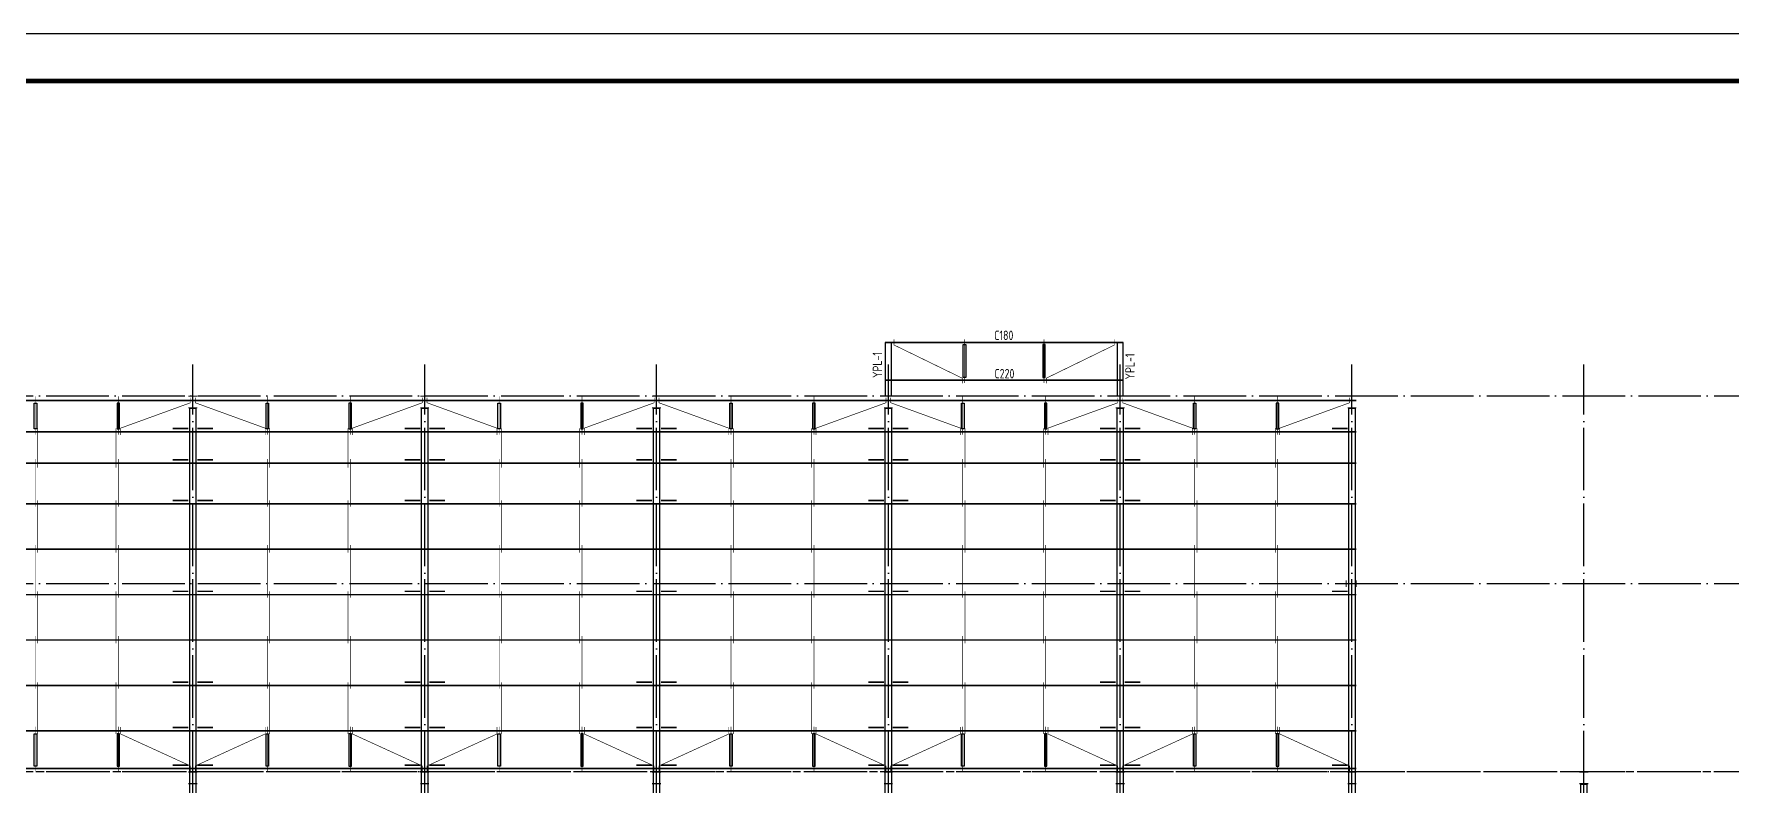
# Model space of a CAD drawing. Extents: x 8844666 to 9156203, y 1662182 to 2655606.
# Drawn here: x 8979117 to 9033289, y 2049547 to 2073532 of the extents above; entities that cross this region are included whole.
import ezdxf

# ---------------------------------------------------------------- set-up
doc = ezdxf.new("R2010")
doc.units = 0
doc.header["$LTSCALE"] = 1000
doc.header["$MEASUREMENT"] = 0
doc.linetypes.add('DASH', pattern=[0.35, 0.25, -0.1])
doc.linetypes.add('DOTE', pattern=[2.42, 2, -0.2, 0.02, -0.2])
for name, color, linetype in [('10014', 150, 'CONTINUOUS'), ('DOTE', 8, 'DOTE'), ('PUB_TITLE', 4, 'CONTINUOUS'), ('屋面隅撑', 6, 'CONTINUOUS'), ('柱', 2, 'CONTINUOUS'), ('标注文字', 3, 'CONTINUOUS'), ('梁', 4, 'CONTINUOUS'), ('檩条', 150, 'CONTINUOUS'), ('檩条拉条', 1, 'CONTINUOUS')]:
    doc.layers.add(name, color=color, linetype=linetype)
doc.styles.add('TSSD_REIN', font='atssdeng.shx', dxfattribs={"width": 0.7, "bigfont": 'atssdchn.shx'})

msp = doc.modelspace()

# ---------------------------------------------------------------- hatches: boundary and pattern name
at = {"layer": '柱'}
for color, points in [(2, [(8984329.3, 2061578.5), (8984049.3, 2061578.5), (8984049.3, 2061610.5), (8984177.3, 2061610.5), (8984177.3, 2061946.5), (8984049.3, 2061946.5), (8984049.3, 2061978.5), (8984329.3, 2061978.5), (8984329.3, 2061946.5), (8984201.3, 2061946.5), (8984201.3, 2061610.5), (8984329.3, 2061610.5)]), (2, [(8991729.3, 2061578.5), (8991449.3, 2061578.5), (8991449.3, 2061610.5), (8991577.3, 2061610.5), (8991577.3, 2061946.5), (8991449.3, 2061946.5), (8991449.3, 2061978.5), (8991729.3, 2061978.5), (8991729.3, 2061946.5), (8991601.3, 2061946.5), (8991601.3, 2061610.5), (8991729.3, 2061610.5)]), (2, [(8999129.3, 2061578.5), (8998849.3, 2061578.5), (8998849.3, 2061610.5), (8998977.3, 2061610.5), (8998977.3, 2061946.5), (8998849.3, 2061946.5), (8998849.3, 2061978.5), (8999129.3, 2061978.5), (8999129.3, 2061946.5), (8999001.3, 2061946.5), (8999001.3, 2061610.5), (8999129.3, 2061610.5)]), (2, [(9006529.3, 2061578.5), (9006249.3, 2061578.5), (9006249.3, 2061610.5), (9006377.3, 2061610.5), (9006377.3, 2061946.5), (9006249.3, 2061946.5), (9006249.3, 2061978.5), (9006529.3, 2061978.5), (9006529.3, 2061946.5), (9006401.3, 2061946.5), (9006401.3, 2061610.5), (9006529.3, 2061610.5)]), (2, [(9013929.3, 2061578.5), (9013649.3, 2061578.5), (9013649.3, 2061610.5), (9013777.3, 2061610.5), (9013777.3, 2061946.5), (9013649.3, 2061946.5), (9013649.3, 2061978.5), (9013929.3, 2061978.5), (9013929.3, 2061946.5), (9013801.3, 2061946.5), (9013801.3, 2061610.5), (9013929.3, 2061610.5)]), (2, [(9021329.3, 2061578.5), (9021049.3, 2061578.5), (9021049.3, 2061610.5), (9021177.3, 2061610.5), (9021177.3, 2061946.5), (9021049.3, 2061946.5), (9021049.3, 2061978.5), (9021329.3, 2061978.5), (9021329.3, 2061946.5), (9021201.3, 2061946.5), (9021201.3, 2061610.5), (9021329.3, 2061610.5)]), (3, [(9020989.3, 2055878.5), (9020989.3, 2056078.5), (9021021.3, 2056078.5), (9021021.3, 2055990.5), (9021307.3, 2055990.5), (9021307.3, 2056078.5), (9021339.3, 2056078.5), (9021339.3, 2055878.5), (9021307.3, 2055878.5), (9021307.3, 2055966.5), (9021021.3, 2055966.5), (9021021.3, 2055878.5)]), (2, [(8984329.3, 2049578.5), (8984049.3, 2049578.5), (8984049.3, 2049610.5), (8984177.3, 2049610.5), (8984177.3, 2049946.5), (8984049.3, 2049946.5), (8984049.3, 2049978.5), (8984329.3, 2049978.5), (8984329.3, 2049946.5), (8984201.3, 2049946.5), (8984201.3, 2049610.5), (8984329.3, 2049610.5)]), (2, [(8991729.3, 2049578.5), (8991449.3, 2049578.5), (8991449.3, 2049610.5), (8991577.3, 2049610.5), (8991577.3, 2049946.5), (8991449.3, 2049946.5), (8991449.3, 2049978.5), (8991729.3, 2049978.5), (8991729.3, 2049946.5), (8991601.3, 2049946.5), (8991601.3, 2049610.5), (8991729.3, 2049610.5)]), (2, [(8999129.3, 2049578.5), (8998849.3, 2049578.5), (8998849.3, 2049610.5), (8998977.3, 2049610.5), (8998977.3, 2049946.5), (8998849.3, 2049946.5), (8998849.3, 2049978.5), (8999129.3, 2049978.5), (8999129.3, 2049946.5), (8999001.3, 2049946.5), (8999001.3, 2049610.5), (8999129.3, 2049610.5)]), (2, [(9006529.3, 2049578.5), (9006249.3, 2049578.5), (9006249.3, 2049610.5), (9006377.3, 2049610.5), (9006377.3, 2049946.5), (9006249.3, 2049946.5), (9006249.3, 2049978.5), (9006529.3, 2049978.5), (9006529.3, 2049946.5), (9006401.3, 2049946.5), (9006401.3, 2049610.5), (9006529.3, 2049610.5)]), (2, [(9013929.3, 2049578.5), (9013649.3, 2049578.5), (9013649.3, 2049610.5), (9013777.3, 2049610.5), (9013777.3, 2049946.5), (9013649.3, 2049946.5), (9013649.3, 2049978.5), (9013929.3, 2049978.5), (9013929.3, 2049946.5), (9013801.3, 2049946.5), (9013801.3, 2049610.5), (9013929.3, 2049610.5)]), (2, [(9021329.3, 2049578.5), (9021049.3, 2049578.5), (9021049.3, 2049610.5), (9021177.3, 2049610.5), (9021177.3, 2049946.5), (9021049.3, 2049946.5), (9021049.3, 2049978.5), (9021329.3, 2049978.5), (9021329.3, 2049946.5), (9021201.3, 2049946.5), (9021201.3, 2049610.5), (9021329.3, 2049610.5)]), (2, [(9028729.3, 2049578.5), (9028449.3, 2049578.5), (9028449.3, 2049610.5), (9028577.3, 2049610.5), (9028577.3, 2049946.5), (9028449.3, 2049946.5), (9028449.3, 2049978.5), (9028729.3, 2049978.5), (9028729.3, 2049946.5), (9028601.3, 2049946.5), (9028601.3, 2049610.5), (9028729.3, 2049610.5)])]:
    msp.add_hatch(color=color, dxfattribs=at).paths.add_polyline_path(points)

# ---------------------------------------------------------------- linework, layer by layer
at = {"layer": '10014', "const_width": 50}
for points in [[(9013889.3, 2063678.5), (9006289.3, 2063678.5)], [(9013889.3, 2062478.5), (9006289.3, 2062478.5)]]:
    msp.add_lwpolyline(points, dxfattribs=at)
at = {"layer": 'DOTE'}
for p, q in [((8984189.3, 2012978.5), (8984189.3, 2062978.5)), ((8991589.3, 2012978.5), (8991589.3, 2062978.5)), ((8998989.3, 2012978.5), (8998989.3, 2062978.5)), ((9006389.3, 2012978.5), (9006389.3, 2062978.5)), ((9013789.3, 2012978.5), (9013789.3, 2062978.5)), ((9021189.3, 2012978.5), (9021189.3, 2062978.5)), ((9028589.3, 2012978.5), (9028589.3, 2062978.5)), ((8916589.3, 2061978.5), (9125789.3, 2061978.5)), ((8916589.3, 2055978.5), (9125789.3, 2055978.5)), ((8916589.3, 2049978.5), (9125789.3, 2049978.5))]:
    msp.add_line(p, q, dxfattribs=at)
at = {"layer": 'PUB_TITLE'}
msp.add_lwpolyline([(8903902.8, 1984431.6), (9156202.8, 1984431.6), (9156202.8, 2073531.6), (8903902.8, 2073531.6)], close=True, dxfattribs=at)
at = {"layer": 'PUB_TITLE', "const_width": 150}
msp.add_lwpolyline([(8907652.8, 1985931.6), (9154702.8, 1985931.6), (9154702.8, 2072031.6), (8907652.8, 2072031.6)], close=True, dxfattribs=at)
at = {"layer": '屋面隅撑', "const_width": 50}
for points in [[(8983545.9, 2060934.9), (8984045.9, 2060934.9)], [(8984832.7, 2060934.9), (8984332.7, 2060934.9)], [(8990945.9, 2060934.9), (8991445.9, 2060934.9)], [(8992232.7, 2060934.9), (8991732.7, 2060934.9)], [(8998345.9, 2060934.9), (8998845.9, 2060934.9)], [(8999632.7, 2060934.9), (8999132.7, 2060934.9)], [(9005745.9, 2060934.9), (9006245.9, 2060934.9)], [(9007032.7, 2060934.9), (9006532.7, 2060934.9)], [(9013145.9, 2060934.9), (9013645.9, 2060934.9)], [(9014432.7, 2060934.9), (9013932.7, 2060934.9)], [(9020545.9, 2060934.9), (9021045.9, 2060934.9)], [(8983545.9, 2059934.9), (8984045.9, 2059934.9)], [(8984832.7, 2059934.9), (8984332.7, 2059934.9)], [(8990945.9, 2059934.9), (8991445.9, 2059934.9)], [(8992232.7, 2059934.9), (8991732.7, 2059934.9)], [(8998345.9, 2059934.9), (8998845.9, 2059934.9)], [(8999632.7, 2059934.9), (8999132.7, 2059934.9)], [(9005745.9, 2059934.9), (9006245.9, 2059934.9)], [(9007032.7, 2059934.9), (9006532.7, 2059934.9)], [(9013145.9, 2059934.9), (9013645.9, 2059934.9)], [(9014432.7, 2059934.9), (9013932.7, 2059934.9)], [(8983545.9, 2058634.9), (8984045.9, 2058634.9)], [(8984832.7, 2058634.9), (8984332.7, 2058634.9)], [(8990945.9, 2058634.9), (8991445.9, 2058634.9)], [(8992232.7, 2058634.9), (8991732.7, 2058634.9)], [(8998345.9, 2058634.9), (8998845.9, 2058634.9)], [(8999632.7, 2058634.9), (8999132.7, 2058634.9)], [(9005745.9, 2058634.9), (9006245.9, 2058634.9)], [(9007032.7, 2058634.9), (9006532.7, 2058634.9)], [(9013145.9, 2058634.9), (9013645.9, 2058634.9)], [(9014432.7, 2058634.9), (9013932.7, 2058634.9)], [(8983545.9, 2055734.9), (8984045.9, 2055734.9)], [(8984832.7, 2055734.9), (8984332.7, 2055734.9)], [(8990945.9, 2055734.9), (8991445.9, 2055734.9)], [(8992232.7, 2055734.9), (8991732.7, 2055734.9)], [(8998345.9, 2055734.9), (8998845.9, 2055734.9)], [(8999632.7, 2055734.9), (8999132.7, 2055734.9)], [(9005745.9, 2055734.9), (9006245.9, 2055734.9)], [(9007032.7, 2055734.9), (9006532.7, 2055734.9)], [(9013145.9, 2055734.9), (9013645.9, 2055734.9)], [(9014432.7, 2055734.9), (9013932.7, 2055734.9)], [(9020545.9, 2055734.9), (9021045.9, 2055734.9)], [(8983545.9, 2052834.9), (8984045.9, 2052834.9)], [(8984832.7, 2052834.9), (8984332.7, 2052834.9)], [(8990945.9, 2052834.9), (8991445.9, 2052834.9)], [(8992232.7, 2052834.9), (8991732.7, 2052834.9)], [(8998345.9, 2052834.9), (8998845.9, 2052834.9)], [(8999632.7, 2052834.9), (8999132.7, 2052834.9)], [(9005745.9, 2052834.9), (9006245.9, 2052834.9)], [(9007032.7, 2052834.9), (9006532.7, 2052834.9)], [(9013145.9, 2052834.9), (9013645.9, 2052834.9)], [(9014432.7, 2052834.9), (9013932.7, 2052834.9)], [(8983545.9, 2051384.9), (8984045.9, 2051384.9)], [(8984832.7, 2051384.9), (8984332.7, 2051384.9)], [(8990945.9, 2051384.9), (8991445.9, 2051384.9)], [(8992232.7, 2051384.9), (8991732.7, 2051384.9)], [(8998345.9, 2051384.9), (8998845.9, 2051384.9)], [(8999632.7, 2051384.9), (8999132.7, 2051384.9)], [(9005745.9, 2051384.9), (9006245.9, 2051384.9)], [(9007032.7, 2051384.9), (9006532.7, 2051384.9)], [(9013145.9, 2051384.9), (9013645.9, 2051384.9)], [(9014432.7, 2051384.9), (9013932.7, 2051384.9)], [(8983545.9, 2050184.9), (8984045.9, 2050184.9)], [(8984832.7, 2050184.9), (8984332.7, 2050184.9)], [(8990945.9, 2050184.9), (8991445.9, 2050184.9)], [(8992232.7, 2050184.9), (8991732.7, 2050184.9)], [(8998345.9, 2050184.9), (8998845.9, 2050184.9)], [(8999632.7, 2050184.9), (8999132.7, 2050184.9)], [(9005745.9, 2050184.9), (9006245.9, 2050184.9)], [(9007032.7, 2050184.9), (9006532.7, 2050184.9)], [(9013145.9, 2050184.9), (9013645.9, 2050184.9)], [(9014432.7, 2050184.9), (9013932.7, 2050184.9)], [(9020545.9, 2050184.9), (9021045.9, 2050184.9)]]:
    msp.add_lwpolyline(points, dxfattribs=at)
at = {"layer": '柱', "color": 2, "const_width": 5}
for points in [[(8984329.3, 2061578.5), (8984049.3, 2061578.5), (8984049.3, 2061610.5), (8984177.3, 2061610.5), (8984177.3, 2061946.5), (8984049.3, 2061946.5), (8984049.3, 2061978.5), (8984329.3, 2061978.5), (8984329.3, 2061946.5), (8984201.3, 2061946.5), (8984201.3, 2061610.5), (8984329.3, 2061610.5)], [(8991729.3, 2061578.5), (8991449.3, 2061578.5), (8991449.3, 2061610.5), (8991577.3, 2061610.5), (8991577.3, 2061946.5), (8991449.3, 2061946.5), (8991449.3, 2061978.5), (8991729.3, 2061978.5), (8991729.3, 2061946.5), (8991601.3, 2061946.5), (8991601.3, 2061610.5), (8991729.3, 2061610.5)], [(8999129.3, 2061578.5), (8998849.3, 2061578.5), (8998849.3, 2061610.5), (8998977.3, 2061610.5), (8998977.3, 2061946.5), (8998849.3, 2061946.5), (8998849.3, 2061978.5), (8999129.3, 2061978.5), (8999129.3, 2061946.5), (8999001.3, 2061946.5), (8999001.3, 2061610.5), (8999129.3, 2061610.5)], [(9006529.3, 2061578.5), (9006249.3, 2061578.5), (9006249.3, 2061610.5), (9006377.3, 2061610.5), (9006377.3, 2061946.5), (9006249.3, 2061946.5), (9006249.3, 2061978.5), (9006529.3, 2061978.5), (9006529.3, 2061946.5), (9006401.3, 2061946.5), (9006401.3, 2061610.5), (9006529.3, 2061610.5)], [(9013929.3, 2061578.5), (9013649.3, 2061578.5), (9013649.3, 2061610.5), (9013777.3, 2061610.5), (9013777.3, 2061946.5), (9013649.3, 2061946.5), (9013649.3, 2061978.5), (9013929.3, 2061978.5), (9013929.3, 2061946.5), (9013801.3, 2061946.5), (9013801.3, 2061610.5), (9013929.3, 2061610.5)], [(9021329.3, 2061578.5), (9021049.3, 2061578.5), (9021049.3, 2061610.5), (9021177.3, 2061610.5), (9021177.3, 2061946.5), (9021049.3, 2061946.5), (9021049.3, 2061978.5), (9021329.3, 2061978.5), (9021329.3, 2061946.5), (9021201.3, 2061946.5), (9021201.3, 2061610.5), (9021329.3, 2061610.5)], [(8984329.3, 2049578.5), (8984049.3, 2049578.5), (8984049.3, 2049610.5), (8984177.3, 2049610.5), (8984177.3, 2049946.5), (8984049.3, 2049946.5), (8984049.3, 2049978.5), (8984329.3, 2049978.5), (8984329.3, 2049946.5), (8984201.3, 2049946.5), (8984201.3, 2049610.5), (8984329.3, 2049610.5)], [(8991729.3, 2049578.5), (8991449.3, 2049578.5), (8991449.3, 2049610.5), (8991577.3, 2049610.5), (8991577.3, 2049946.5), (8991449.3, 2049946.5), (8991449.3, 2049978.5), (8991729.3, 2049978.5), (8991729.3, 2049946.5), (8991601.3, 2049946.5), (8991601.3, 2049610.5), (8991729.3, 2049610.5)], [(8999129.3, 2049578.5), (8998849.3, 2049578.5), (8998849.3, 2049610.5), (8998977.3, 2049610.5), (8998977.3, 2049946.5), (8998849.3, 2049946.5), (8998849.3, 2049978.5), (8999129.3, 2049978.5), (8999129.3, 2049946.5), (8999001.3, 2049946.5), (8999001.3, 2049610.5), (8999129.3, 2049610.5)], [(9006529.3, 2049578.5), (9006249.3, 2049578.5), (9006249.3, 2049610.5), (9006377.3, 2049610.5), (9006377.3, 2049946.5), (9006249.3, 2049946.5), (9006249.3, 2049978.5), (9006529.3, 2049978.5), (9006529.3, 2049946.5), (9006401.3, 2049946.5), (9006401.3, 2049610.5), (9006529.3, 2049610.5)], [(9013929.3, 2049578.5), (9013649.3, 2049578.5), (9013649.3, 2049610.5), (9013777.3, 2049610.5), (9013777.3, 2049946.5), (9013649.3, 2049946.5), (9013649.3, 2049978.5), (9013929.3, 2049978.5), (9013929.3, 2049946.5), (9013801.3, 2049946.5), (9013801.3, 2049610.5), (9013929.3, 2049610.5)], [(9021329.3, 2049578.5), (9021049.3, 2049578.5), (9021049.3, 2049610.5), (9021177.3, 2049610.5), (9021177.3, 2049946.5), (9021049.3, 2049946.5), (9021049.3, 2049978.5), (9021329.3, 2049978.5), (9021329.3, 2049946.5), (9021201.3, 2049946.5), (9021201.3, 2049610.5), (9021329.3, 2049610.5)], [(9028729.3, 2049578.5), (9028449.3, 2049578.5), (9028449.3, 2049610.5), (9028577.3, 2049610.5), (9028577.3, 2049946.5), (9028449.3, 2049946.5), (9028449.3, 2049978.5), (9028729.3, 2049978.5), (9028729.3, 2049946.5), (9028601.3, 2049946.5), (9028601.3, 2049610.5), (9028729.3, 2049610.5)]]:
    msp.add_lwpolyline(points, close=True, dxfattribs=at)
at = {"layer": '柱', "color": 3, "const_width": 5}
msp.add_lwpolyline([(9020989.3, 2055878.5), (9020989.3, 2056078.5), (9021021.3, 2056078.5), (9021021.3, 2055990.5), (9021307.3, 2055990.5), (9021307.3, 2056078.5), (9021339.3, 2056078.5), (9021339.3, 2055878.5), (9021307.3, 2055878.5), (9021307.3, 2055966.5), (9021021.3, 2055966.5), (9021021.3, 2055878.5)], close=True, dxfattribs=at)
at = {"layer": '梁', "color": 5}
for points in [[(9006289.3, 2061978.5), (9006489.3, 2061978.5), (9006489.3, 2063678.5), (9006289.3, 2063678.5)], [(9013689.3, 2061978.5), (9013889.3, 2061978.5), (9013889.3, 2063678.5), (9013689.3, 2063678.5)]]:
    msp.add_lwpolyline(points, close=True, dxfattribs=at)
at = {"layer": '梁'}
for points in [[(8984089.3, 2061578.5), (8984289.3, 2061578.5), (8984289.3, 2014378.5), (8984089.3, 2014378.5)], [(8991489.3, 2061578.5), (8991689.3, 2061578.5), (8991689.3, 2014378.5), (8991489.3, 2014378.5)], [(8998889.3, 2061578.5), (8999089.3, 2061578.5), (8999089.3, 2014378.5), (8998889.3, 2014378.5)], [(9006289.3, 2061578.5), (9006489.3, 2061578.5), (9006489.3, 2014378.5), (9006289.3, 2014378.5)], [(9013689.3, 2061578.5), (9013889.3, 2061578.5), (9013889.3, 2014378.5), (9013689.3, 2014378.5)], [(9021089.3, 2061578.5), (9021289.3, 2061578.5), (9021289.3, 2014378.5), (9021089.3, 2014378.5)], [(9028489.3, 2049578.5), (9028689.3, 2049578.5), (9028689.3, 2014378.5), (9028489.3, 2014378.5)]]:
    msp.add_lwpolyline(points, close=True, dxfattribs=at)
at = {"layer": '檩条', "const_width": 50}
for points in [[(8917589.3, 2061828.5), (9021329.3, 2061828.5)], [(8917589.3, 2060828.5), (9021329.3, 2060828.5)], [(8917589.3, 2059828.5), (9021329.3, 2059828.5)], [(8917589.3, 2058528.5), (9021329.3, 2058528.5)], [(8917589.3, 2057078.5), (9021329.3, 2057078.5)], [(8917589.3, 2055628.5), (9021329.3, 2055628.5)], [(8917589.3, 2054178.5), (9021329.3, 2054178.5)], [(8917589.3, 2052728.5), (9021329.3, 2052728.5)], [(8917589.3, 2051278.5), (9021329.3, 2051278.5)], [(8917589.3, 2050078.5), (9021329.3, 2050078.5)]]:
    msp.add_lwpolyline(points, dxfattribs=at)
at = {"layer": '檩条', "linetype": 'DASH'}
msp.add_lwpolyline([(8917589.3, 2049978.5), (9124789.3, 2049978.5)], dxfattribs=at)
at = {"layer": '檩条拉条', "color": 1, "const_width": 20}
for points in [[(9006570.4, 2063777), (9006570.4, 2063599.9), (9008747.2, 2062539.4), (9008747.2, 2062372)], [(9008821, 2062380.5), (9008821, 2063781.8)], [(9011357.7, 2062380.5), (9011357.7, 2063781.8)], [(9013608.3, 2063777), (9013608.3, 2063599.9), (9011431.5, 2062539.4), (9011431.5, 2062372)], [(8979166.5, 2061958.8), (8979166.5, 2060734.5)], [(8981812.2, 2061958.8), (8981812.2, 2060734.5)], [(8984114.5, 2061920.2), (8984114.5, 2061755.1), (8981881.3, 2060943.1), (8981881.3, 2060721.5)], [(8984264.2, 2061920.2), (8984264.2, 2061755.1), (8986497.4, 2060943.1), (8986497.4, 2060721.5)], [(8986566.5, 2061958.8), (8986566.5, 2060734.5)], [(8989212.2, 2061958.8), (8989212.2, 2060734.5)], [(8991514.5, 2061920.2), (8991514.5, 2061755.1), (8989281.3, 2060943.1), (8989281.3, 2060721.5)], [(8991664.2, 2061920.2), (8991664.2, 2061755.1), (8993897.4, 2060943.1), (8993897.4, 2060721.5)], [(8993966.5, 2061958.8), (8993966.5, 2060734.5)], [(8996612.2, 2061958.8), (8996612.2, 2060734.5)], [(8998914.5, 2061920.2), (8998914.5, 2061755.1), (8996681.3, 2060943.1), (8996681.3, 2060721.5)], [(8999064.2, 2061920.2), (8999064.2, 2061755.1), (9001297.4, 2060943.1), (9001297.4, 2060721.5)], [(9001366.5, 2061958.8), (9001366.5, 2060734.5)], [(9004012.2, 2061958.8), (9004012.2, 2060734.5)], [(9006314.5, 2061920.2), (9006314.5, 2061755.1), (9004081.3, 2060943.1), (9004081.3, 2060721.5)], [(9006464.2, 2061920.2), (9006464.2, 2061755.1), (9008697.4, 2060943.1), (9008697.4, 2060721.5)], [(9008766.5, 2061958.8), (9008766.5, 2060734.5)], [(9011412.2, 2061958.8), (9011412.2, 2060734.5)], [(9013714.5, 2061920.2), (9013714.5, 2061755.1), (9011481.3, 2060943.1), (9011481.3, 2060721.5)], [(9013864.2, 2061920.2), (9013864.2, 2061755.1), (9016097.4, 2060943.1), (9016097.4, 2060721.5)], [(9016166.5, 2061958.8), (9016166.5, 2060734.5)], [(9018812.2, 2061958.8), (9018812.2, 2060734.5)], [(9021114.5, 2061920.2), (9021114.5, 2061755.1), (9018881.3, 2060943.1), (9018881.3, 2060721.5)], [(8979240, 2060936.6), (8979240, 2059678.7)], [(8981738.7, 2060936.6), (8981738.7, 2059678.7)], [(8986640, 2060936.6), (8986640, 2059678.7)], [(8989138.7, 2060936.6), (8989138.7, 2059678.7)], [(8994040, 2060936.6), (8994040, 2059678.7)], [(8996538.7, 2060936.6), (8996538.7, 2059678.7)], [(9001440, 2060936.6), (9001440, 2059678.7)], [(9003938.7, 2060936.6), (9003938.7, 2059678.7)], [(9008840, 2060936.6), (9008840, 2059678.7)], [(9011338.7, 2060936.6), (9011338.7, 2059678.7)], [(9016240, 2060936.6), (9016240, 2059678.7)], [(9018738.7, 2060936.6), (9018738.7, 2059678.7)], [(8979166.5, 2059958.8), (8979166.5, 2058433.6)], [(8981812.2, 2059958.8), (8981812.2, 2058433.6)], [(8986566.5, 2059958.8), (8986566.5, 2058433.6)], [(8989212.2, 2059958.8), (8989212.2, 2058433.6)], [(8993966.5, 2059958.8), (8993966.5, 2058433.6)], [(8996612.2, 2059958.8), (8996612.2, 2058433.6)], [(9001366.5, 2059958.8), (9001366.5, 2058433.6)], [(9004012.2, 2059958.8), (9004012.2, 2058433.6)], [(9008766.5, 2059958.8), (9008766.5, 2058433.6)], [(9011412.2, 2059958.8), (9011412.2, 2058433.6)], [(9016166.5, 2059958.8), (9016166.5, 2058433.6)], [(9018812.2, 2059958.8), (9018812.2, 2058433.6)], [(8979240, 2058635.7), (8979240, 2056963.5)], [(8981738.7, 2058635.7), (8981738.7, 2056963.5)], [(8986640, 2058635.7), (8986640, 2056963.5)], [(8989138.7, 2058635.7), (8989138.7, 2056963.5)], [(8994040, 2058635.7), (8994040, 2056963.5)], [(8996538.7, 2058635.7), (8996538.7, 2056963.5)], [(9001440, 2058635.7), (9001440, 2056963.5)], [(9003938.7, 2058635.7), (9003938.7, 2056963.5)], [(9008840, 2058635.7), (9008840, 2056963.5)], [(9011338.7, 2058635.7), (9011338.7, 2056963.5)], [(9016240, 2058635.7), (9016240, 2056963.5)], [(9018738.7, 2058635.7), (9018738.7, 2056963.5)], [(8979166.5, 2057208.8), (8979166.5, 2055527.6)], [(8981812.2, 2057208.8), (8981812.2, 2055527.6)], [(8986566.5, 2057208.8), (8986566.5, 2055527.6)], [(8989212.2, 2057208.8), (8989212.2, 2055527.6)], [(8993966.5, 2057208.8), (8993966.5, 2055527.6)], [(8996612.2, 2057208.8), (8996612.2, 2055527.6)], [(9001366.5, 2057208.8), (9001366.5, 2055527.6)], [(9004012.2, 2057208.8), (9004012.2, 2055527.6)], [(9008766.5, 2057208.8), (9008766.5, 2055527.6)], [(9011412.2, 2057208.8), (9011412.2, 2055527.6)], [(9016166.5, 2057208.8), (9016166.5, 2055527.6)], [(9018812.2, 2057208.8), (9018812.2, 2055527.6)], [(8979240, 2055729.7), (8979240, 2054073)], [(8981738.7, 2055729.7), (8981738.7, 2054073)], [(8986640, 2055729.7), (8986640, 2054073)], [(8989138.7, 2055729.7), (8989138.7, 2054073)], [(8994040, 2055729.7), (8994040, 2054073)], [(8996538.7, 2055729.7), (8996538.7, 2054073)], [(9001440, 2055729.7), (9001440, 2054073)], [(9003938.7, 2055729.7), (9003938.7, 2054073)], [(9008840, 2055729.7), (9008840, 2054073)], [(9011338.7, 2055729.7), (9011338.7, 2054073)], [(9016240, 2055729.7), (9016240, 2054073)], [(9018738.7, 2055729.7), (9018738.7, 2054073)], [(8979166.5, 2054308.8), (8979166.5, 2052627.6)], [(8981812.2, 2054308.8), (8981812.2, 2052627.6)], [(8986566.5, 2054308.8), (8986566.5, 2052627.6)], [(8989212.2, 2054308.8), (8989212.2, 2052627.6)], [(8993966.5, 2054308.8), (8993966.5, 2052627.6)], [(8996612.2, 2054308.8), (8996612.2, 2052627.6)], [(9001366.5, 2054308.8), (9001366.5, 2052627.6)], [(9004012.2, 2054308.8), (9004012.2, 2052627.6)], [(9008766.5, 2054308.8), (9008766.5, 2052627.6)], [(9011412.2, 2054308.8), (9011412.2, 2052627.6)], [(9016166.5, 2054308.8), (9016166.5, 2052627.6)], [(9018812.2, 2054308.8), (9018812.2, 2052627.6)], [(8979240, 2052829.7), (8979240, 2051173)], [(8981738.7, 2052829.7), (8981738.7, 2051173)], [(8986640, 2052829.7), (8986640, 2051173)], [(8989138.7, 2052829.7), (8989138.7, 2051173)], [(8994040, 2052829.7), (8994040, 2051173)], [(8996538.7, 2052829.7), (8996538.7, 2051173)], [(9001440, 2052829.7), (9001440, 2051173)], [(9003938.7, 2052829.7), (9003938.7, 2051173)], [(9008840, 2052829.7), (9008840, 2051173)], [(9011338.7, 2052829.7), (9011338.7, 2051173)], [(9016240, 2052829.7), (9016240, 2051173)], [(9018738.7, 2052829.7), (9018738.7, 2051173)], [(8979166.5, 2051408.8), (8979166.5, 2049957.7)], [(8981812.2, 2051408.8), (8981812.2, 2049957.7)], [(8984114.5, 2049991.8), (8984114.5, 2050156.9), (8981881.3, 2051179.6), (8981881.3, 2051401.1)], [(8984264.2, 2049991.8), (8984264.2, 2050156.9), (8986497.4, 2051179.6), (8986497.4, 2051401.1)], [(8986566.5, 2051408.8), (8986566.5, 2049957.7)], [(8989212.2, 2051408.8), (8989212.2, 2049957.7)], [(8991514.5, 2049991.8), (8991514.5, 2050156.9), (8989281.3, 2051179.6), (8989281.3, 2051401.1)], [(8991664.2, 2049991.8), (8991664.2, 2050156.9), (8993897.4, 2051179.6), (8993897.4, 2051401.1)], [(8993966.5, 2051408.8), (8993966.5, 2049957.7)], [(8996612.2, 2051408.8), (8996612.2, 2049957.7)], [(8998914.5, 2049991.8), (8998914.5, 2050156.9), (8996681.3, 2051179.6), (8996681.3, 2051401.1)], [(8999064.2, 2049991.8), (8999064.2, 2050156.9), (9001297.4, 2051179.6), (9001297.4, 2051401.1)], [(9001366.5, 2051408.8), (9001366.5, 2049957.7)], [(9004012.2, 2051408.8), (9004012.2, 2049957.7)], [(9006314.5, 2049991.8), (9006314.5, 2050156.9), (9004081.3, 2051179.6), (9004081.3, 2051401.1)], [(9006464.2, 2049991.8), (9006464.2, 2050156.9), (9008697.4, 2051179.6), (9008697.4, 2051401.1)], [(9008766.5, 2051408.8), (9008766.5, 2049957.7)], [(9011412.2, 2051408.8), (9011412.2, 2049957.7)], [(9013714.5, 2049991.8), (9013714.5, 2050156.9), (9011481.3, 2051179.6), (9011481.3, 2051401.1)], [(9013864.2, 2049991.8), (9013864.2, 2050156.9), (9016097.4, 2051179.6), (9016097.4, 2051401.1)], [(9016166.5, 2051408.8), (9016166.5, 2049957.7)], [(9018812.2, 2051408.8), (9018812.2, 2049957.7)], [(9021114.5, 2049991.8), (9021114.5, 2050156.9), (9018881.3, 2051179.6), (9018881.3, 2051401.1)]]:
    msp.add_lwpolyline(points, dxfattribs=at)
at = {"layer": '檩条拉条', "color": 3}
for points in [[(9008781.1, 2063615), (9008861.1, 2063615), (9008861, 2062557.5), (9008781, 2062557.5)], [(9011397.6, 2063615), (9011317.6, 2063615), (9011317.7, 2062557.5), (9011397.7, 2062557.5)], [(8979126.5, 2061737.1), (8979206.5, 2061737.1), (8979206.5, 2060920.7), (8979126.5, 2060920.7)], [(8981852.2, 2061737.1), (8981772.2, 2061737.1), (8981772.2, 2060920.7), (8981852.2, 2060920.7)], [(8986526.5, 2061737.1), (8986606.5, 2061737.1), (8986606.5, 2060920.7), (8986526.5, 2060920.7)], [(8989252.2, 2061737.1), (8989172.2, 2061737.1), (8989172.2, 2060920.7), (8989252.2, 2060920.7)], [(8993926.5, 2061737.1), (8994006.5, 2061737.1), (8994006.5, 2060920.7), (8993926.5, 2060920.7)], [(8996652.2, 2061737.1), (8996572.2, 2061737.1), (8996572.2, 2060920.7), (8996652.2, 2060920.7)], [(9001326.5, 2061737.1), (9001406.5, 2061737.1), (9001406.5, 2060920.7), (9001326.5, 2060920.7)], [(9004052.2, 2061737.1), (9003972.2, 2061737.1), (9003972.2, 2060920.7), (9004052.2, 2060920.7)], [(9008726.5, 2061737.1), (9008806.5, 2061737.1), (9008806.5, 2060920.7), (9008726.5, 2060920.7)], [(9011452.2, 2061737.1), (9011372.2, 2061737.1), (9011372.2, 2060920.7), (9011452.2, 2060920.7)], [(9016126.5, 2061737.1), (9016206.5, 2061737.1), (9016206.5, 2060920.7), (9016126.5, 2060920.7)], [(9018852.2, 2061737.1), (9018772.2, 2061737.1), (9018772.2, 2060920.7), (9018852.2, 2060920.7)], [(8979126.5, 2051187.1), (8979206.5, 2051187.1), (8979206.5, 2050155.7), (8979126.5, 2050155.7)], [(8981852.2, 2051187.1), (8981772.2, 2051187.1), (8981772.2, 2050155.7), (8981852.2, 2050155.7)], [(8986526.5, 2051187.1), (8986606.5, 2051187.1), (8986606.5, 2050155.7), (8986526.5, 2050155.7)], [(8989252.2, 2051187.1), (8989172.2, 2051187.1), (8989172.2, 2050155.7), (8989252.2, 2050155.7)], [(8993926.5, 2051187.1), (8994006.5, 2051187.1), (8994006.5, 2050155.7), (8993926.5, 2050155.7)], [(8996652.2, 2051187.1), (8996572.2, 2051187.1), (8996572.2, 2050155.7), (8996652.2, 2050155.7)], [(9001326.5, 2051187.1), (9001406.5, 2051187.1), (9001406.5, 2050155.7), (9001326.5, 2050155.7)], [(9004052.2, 2051187.1), (9003972.2, 2051187.1), (9003972.2, 2050155.7), (9004052.2, 2050155.7)], [(9008726.5, 2051187.1), (9008806.5, 2051187.1), (9008806.5, 2050155.7), (9008726.5, 2050155.7)], [(9011452.2, 2051187.1), (9011372.2, 2051187.1), (9011372.2, 2050155.7), (9011452.2, 2050155.7)], [(9016126.5, 2051187.1), (9016206.5, 2051187.1), (9016206.5, 2050155.7), (9016126.5, 2050155.7)], [(9018852.2, 2051187.1), (9018772.2, 2051187.1), (9018772.2, 2050155.7), (9018852.2, 2050155.7)]]:
    msp.add_lwpolyline(points, close=True, dxfattribs=at)

# ---------------------------------------------------------------- texts
at = {"layer": '标注文字', "style": 'TSSD_REIN', "width": 0.8}
for s, p in [('C180', (9009771.5, 2063758.2)), ('C220', (9009779.5, 2062532.6))]:
    msp.add_text(s, height=300, dxfattribs=at).set_placement(p)
at = {"layer": '梁', "color": 5, "style": 'TSSD_REIN', "width": 0.8}
for p in [(9006188.3, 2062546.6), (9014252, 2062499.2)]:
    msp.add_text('YPL-1', height=300, rotation=90, dxfattribs=at).set_placement(p)

doc.saveas('drawing.dxf')
